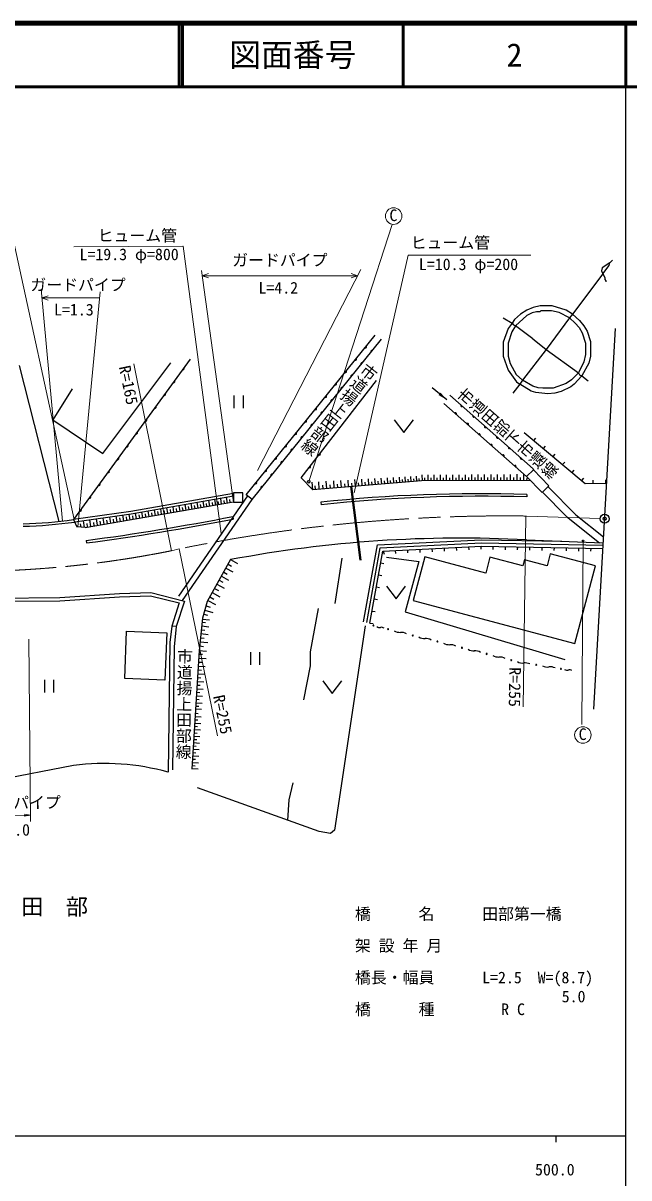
# Model space of a CAD drawing. Units: millimetres, scale not verified. Extents: x 40000 to 680000, y 20000 to 380000.
# Drawn here: x 484179 to 579500, y 198357 to 380000 of the extents above; entities that cross this region are included whole.
import ezdxf
from ezdxf.enums import TextEntityAlignment as Align

# ---------------------------------------------------------------- set-up
doc = ezdxf.new("R2010")
doc.units = ezdxf.units.MM
doc.header["$LTSCALE"] = 1000
doc.header["$PDMODE"] = 32
doc.header["$PDSIZE"] = 500
doc.linetypes.add('CHAIN', pattern=[18.5, 12, -1.5, 3.5, -1.5])
for name, color, linetype, lineweight in [('M-BGD', 7, 'Continuous', 25), ('M-BMK', 2, 'CHAIN', 13), ('M-BMK-SRVR', 3, 'Continuous', 25), ('M-STR-HTXT', 7, 'Continuous', 13), ('M-STR-STRC', 7, 'Continuous', 25), ('M-TTL', 2, 'Continuous', 140), ('M-TTL-BAND', 7, 'Continuous', 25), ('M-TTL-LINE', 7, 'Continuous', 50), ('M-TTL-TXT', 7, 'Continuous', 50), ('名称未設定-5', 7, 'Continuous', 13)]:
    doc.layers.add(name, color=color, linetype=linetype, lineweight=lineweight)
doc.layers.add('M-BMK-HTXT', color=7, linetype='Continuous')
doc.layers.add('M-OTRS', color=6, linetype='Continuous')
doc.styles.add('@ＭＳ ゴシック', font='')
doc.styles.add('ＭＳ ゴシック', font='')
doc.styles.get('@ＭＳ ゴシック').set_extended_font_data('@MS Gothic')
doc.styles.get('ＭＳ ゴシック').set_extended_font_data('MS Gothic')

# ---------------------------------------------------------------- blocks, each defined once
blk = doc.blocks.new('open_arrow')
at = {"color": 0, "linetype": 'Continuous', "lineweight": -2}
blk.add_lwpolyline([(7.5, 1.25), (0, 0), (7.5, -1.25)], dxfattribs=at)
blk = doc.blocks.new('filled_arrow')
at = {"color": 0, "linetype": 'Continuous', "lineweight": -2}
blk.add_solid([(7.5, 1.25), (0, 0), (7.5, -1.25)], dxfattribs=at)

msp = doc.modelspace()

# ---------------------------------------------------------------- linework, layer by layer
at = {"layer": 'M-BGD'}
for p, q in [((576903, 342703), (576479, 342279)), ((575379, 340586), (570637, 334236)), ((570637, 334236), (570129, 333643)), ((559715, 333643), (561155, 332797)), ((570129, 333643), (566489, 328648)), ((519286, 305825), (539574, 330906)), ((564372, 330341), (561663, 332373)), ((573968, 272084), (577381, 331987)), ((520205, 305081), (540576, 330264)), ((564372, 330341), (565134, 329749)), ((565134, 329749), (566489, 328648)), ((510451, 327125), (492120, 301896)), ((566489, 328648), (562763, 323822)), ((566489, 328648), (571569, 325007)), ((489873, 301627), (483589, 326155)), ((527945, 308490), (539774, 323808)), ((562763, 323822), (562340, 323229)), ((572077, 324499), (573093, 323737)), ((550865, 320748), (548523, 322622)), ((562340, 323229), (561239, 321790)), ((517343, 321421), (517343, 319421)), ((518843, 319421), (518843, 321421)), ((550401, 320159), (563407, 308671)), ((551323, 321482), (564436, 309893)), ((542582, 317609), (544082, 315609)), ((544082, 315609), (545582, 317609)), ((563032, 315587), (572616, 307607)), ((564542, 314330), (564862, 314714)), ((566052, 313073), (566372, 313457)), ((567562, 311815), (567882, 312200)), ((569072, 310558), (569392, 310942)), ((546998, 308009), (546996, 308926)), ((547895, 308011), (547893, 308930)), ((548866, 308013), (548864, 308937)), ((549841, 308016), (549839, 308944)), ((550822, 308018), (550819, 308951)), ((551806, 308020), (551804, 308958)), ((552795, 308023), (552793, 308964)), ((553789, 308025), (553787, 308971)), ((554788, 308027), (554785, 308978)), ((555791, 308030), (555788, 308985)), ((556798, 308032), (556796, 308992)), ((557811, 308034), (557808, 309000)), ((558828, 308037), (558826, 309007)), ((559850, 308039), (559847, 309014)), ((560876, 308042), (560874, 309021)), ((561908, 308044), (561905, 309028)), ((562944, 308047), (562941, 309035)), ((564486, 309713), (563407, 308671)), ((564436, 309893), (564486, 309713)), ((566918, 307197), (564486, 309713)), ((570582, 309301), (570902, 309685)), ((529749, 306605), (527945, 308490)), ((529749, 306605), (529653, 307784)), ((546872, 308008), (529749, 306605)), ((530172, 306639), (530124, 307229)), ((530781, 306689), (530687, 307854)), ((531378, 306738), (531331, 307313)), ((531974, 306786), (531881, 307924)), ((532557, 306833), (532511, 307396)), ((533139, 306881), (533049, 307992)), ((533710, 306927), (533665, 307476)), ((534279, 306974), (534191, 308059)), ((534837, 307019), (534793, 307555)), ((535393, 307064), (535307, 308124)), ((535676, 307091), (537143, 295543)), ((535876, 307107), (537345, 295543)), ((535938, 307109), (535896, 307632)), ((536482, 307153), (536398, 308188)), ((537015, 307196), (536974, 307708)), ((537547, 307240), (537465, 308250)), ((538068, 307282), (538028, 307781)), ((538588, 307324), (538508, 308311)), ((539098, 307366), (539058, 307853)), ((539606, 307407), (539528, 308371)), ((540104, 307448), (540065, 307924)), ((540601, 307488), (540524, 308429)), ((541088, 307528), (541050, 307992)), ((541574, 307567), (541499, 308486)), ((542050, 307606), (542013, 308060)), ((542525, 307645), (542452, 308541)), ((542990, 307683), (542954, 308126)), ((543455, 307720), (543383, 308596)), ((543910, 307757), (543874, 308190)), ((544364, 307794), (544294, 308649)), ((544808, 307831), (544774, 308253)), ((545252, 307867), (545184, 308701)), ((545687, 307902), (545654, 308314)), ((546121, 307937), (546055, 308752)), ((546546, 307972), (546514, 308374)), ((564008, 308049), (546872, 308008)), ((547412, 308010), (547410, 308468)), ((548380, 308012), (548379, 308473)), ((549354, 308014), (549353, 308477)), ((550331, 308017), (550330, 308482)), ((551314, 308019), (551313, 308487)), ((552301, 308021), (552300, 308491)), ((553292, 308024), (553291, 308496)), ((554288, 308026), (554287, 308500)), ((555289, 308028), (555288, 308505)), ((556294, 308031), (556293, 308510)), ((557304, 308033), (557303, 308515)), ((558319, 308036), (558318, 308519)), ((559339, 308038), (559337, 308524)), ((560363, 308040), (560362, 308529)), ((561392, 308043), (561391, 308534)), ((562425, 308045), (562424, 308539)), ((563407, 308671), (565840, 306154)), ((563464, 308048), (563466, 308412)), ((565840, 306154), (566918, 307197)), ((566786, 307069), (571133, 302675)), ((572092, 308044), (572412, 308428)), ((572616, 307607), (575864, 307648)), ((573900, 307623), (573893, 308123)), ((575864, 307648), (575858, 308148)), ((517280, 306006), (501148, 303166)), ((517280, 305600), (501210, 302770)), ((508691, 289848), (519534, 305624)), ((515419, 304354), (515268, 305246)), ((516330, 304511), (516178, 305406)), ((518780, 306123), (517280, 306123)), ((517280, 306123), (517280, 304623)), ((517975, 306129), (517942, 306123)), ((518780, 304623), (518780, 306123)), ((520205, 305081), (519286, 305825)), ((563428, 305864), (563416, 305464)), ((565906, 306218), (569689, 302394)), ((493960, 300675), (517280, 304674)), ((504998, 302568), (504854, 303412)), ((505976, 302735), (505832, 303584)), ((506948, 302902), (506803, 303755)), ((507431, 302985), (507347, 303481)), ((507914, 303068), (507768, 303925)), ((508394, 303150), (508310, 303642)), ((508873, 303232), (508727, 304094)), ((509350, 303314), (509267, 303801)), ((509271, 289172), (520205, 305081)), ((509826, 303396), (509679, 304262)), ((510300, 303477), (510218, 303960)), ((510774, 303558), (510626, 304428)), ((511244, 303639), (511163, 304117)), ((511715, 303719), (511566, 304594)), ((512182, 303799), (512102, 304274)), ((512650, 303880), (512500, 304759)), ((513114, 303959), (513035, 304429)), ((513579, 304039), (513429, 304922)), ((514040, 304118), (513961, 304584)), ((514502, 304197), (514351, 305084)), ((514961, 304276), (514882, 304737)), ((515875, 304433), (515797, 304890)), ((516783, 304588), (516706, 305041)), ((517280, 304623), (518780, 304623)), ((531025, 304642), (531067, 304244)), ((501148, 303166), (492120, 301896)), ((492120, 301896), (492647, 300759)), ((501210, 302770), (492296, 301517)), ((493863, 300681), (493688, 301712)), ((494862, 300830), (494688, 301853)), ((495905, 301008), (495737, 302001)), ((496424, 301097), (496330, 301645)), ((496942, 301186), (496778, 302147)), ((497457, 301275), (497364, 301818)), ((497972, 301363), (497813, 302293)), ((498483, 301451), (498392, 301989)), ((498995, 301538), (498842, 302437)), ((499503, 301625), (499413, 302159)), ((500012, 301713), (499864, 302581)), ((500517, 301799), (500427, 302328)), ((501022, 301886), (500879, 302724)), ((501524, 301972), (501435, 302496)), ((502025, 302058), (501884, 302889)), ((502524, 302143), (502436, 302663)), ((503023, 302229), (502881, 303064)), ((503518, 302314), (503431, 302829)), ((504013, 302399), (503871, 303239)), ((504506, 302483), (504419, 302993)), ((505487, 302651), (505401, 303157)), ((506462, 302819), (506377, 303320)), ((517156, 302391), (517233, 301998)), ((569689, 302394), (574860, 298266)), ((571133, 302675), (575512, 299179)), ((493960, 300675), (492647, 300759)), ((493303, 300717), (493214, 301242)), ((494337, 300740), (494242, 301297)), ((495384, 300919), (495290, 301472)), ((494083, 298626), (494135, 298229)), ((537764, 285818), (539953, 297929)), ((539953, 297929), (556288, 298744)), ((540371, 297444), (556307, 298245)), ((556307, 298245), (575437, 297875)), ((556316, 298745), (568923, 298501)), ((563388, 298720), (575458, 298242)), ((538255, 285726), (540371, 297444)), ((538747, 285634), (540789, 296959)), ((540789, 296959), (556311, 297744)), ((540819, 296960), (540995, 296442)), ((542740, 297057), (542765, 296558)), ((544660, 297155), (544686, 296655)), ((546581, 297252), (546606, 296752)), ((548501, 297349), (548526, 296850)), ((550422, 297446), (550447, 296947)), ((552342, 297544), (552367, 297044)), ((554263, 297641), (554288, 297141)), ((556183, 297738), (556208, 297239)), ((556311, 297744), (575409, 297376)), ((558106, 297710), (558096, 297210)), ((560028, 297673), (560018, 297173)), ((561951, 297636), (561941, 297136)), ((563873, 297598), (563864, 297098)), ((565796, 297561), (565786, 297061)), ((567718, 297524), (567709, 297024)), ((569641, 297487), (569631, 296987)), ((571564, 297450), (571554, 296950)), ((573486, 297413), (573477, 296913)), ((516822, 295602), (513163, 289013)), ((516085, 294276), (517180, 293668)), ((516424, 294885), (516963, 294586)), ((516822, 295602), (517900, 295004)), ((534336, 295840), (533213, 288702)), ((540453, 295096), (540945, 295008)), ((541333, 296020), (546466, 295338)), ((546466, 295338), (544281, 287419)), ((515392, 293027), (516519, 292401)), ((515739, 293652), (516294, 293344)), ((540112, 293204), (540604, 293115)), ((514314, 291086), (514903, 290759)), ((514679, 291744), (515840, 291099)), ((515036, 292386), (515608, 292069)), ((539771, 291311), (540263, 291223)), ((541370, 291446), (542870, 289446)), ((542870, 289446), (544370, 291446)), ((461248, 288890), (489981, 289152)), ((461431, 289392), (489963, 289652)), ((489963, 289652), (499346, 290254)), ((489981, 289152), (499371, 289754)), ((499346, 290254), (504278, 290434)), ((499371, 289754), (504225, 289932)), ((504225, 289932), (508752, 288787)), ((504278, 290434), (509592, 289091)), ((509592, 289091), (508261, 285108)), ((513163, 289013), (512421, 286386)), ((513266, 289198), (514479, 288524)), ((513573, 289751), (514179, 289414)), ((513948, 290426), (515143, 289763)), ((539429, 289419), (539921, 289330)), ((508752, 288787), (507579, 285118)), ((512607, 287046), (513196, 286879)), ((512781, 287660), (514017, 287311)), ((512969, 288324), (513615, 288142)), ((530607, 287940), (529323, 281123)), ((539088, 287527), (539580, 287438)), ((544281, 287419), (569424, 279880)), ((512421, 286386), (511860, 281333)), ((512287, 285182), (513403, 285058)), ((512352, 285763), (512896, 285703)), ((512408, 286265), (513496, 286144)), ((538747, 285634), (539239, 285545)), ((507579, 285118), (507288, 282577)), ((508261, 285108), (507579, 285118)), ((508261, 285108), (507930, 281870)), ((512152, 283966), (513324, 283836)), ((512220, 284576), (512792, 284512)), ((538025, 285173), (533193, 253053)), ((507288, 282577), (506984, 262170)), ((507930, 281870), (507689, 262541)), ((511936, 282025), (512567, 281954)), ((512011, 282691), (513242, 282555)), ((512082, 283330), (512682, 283264)), ((511860, 281333), (510737, 262647)), ((511787, 280116), (512961, 280046)), ((511825, 280762), (512422, 280726)), ((511857, 281291), (513050, 281219)), ((519942, 281050), (519942, 279050)), ((521442, 279050), (521442, 281050)), ((529323, 281123), (529363, 278917)), ((511674, 278250), (512234, 278217)), ((511711, 278861), (512848, 278793)), ((511749, 279488), (512326, 279453)), ((529363, 278917), (528321, 273544)), ((487541, 276718), (487541, 274718)), ((489041, 274718), (489041, 276718)), ((511567, 276457), (512633, 276393)), ((511602, 277049), (512144, 277016)), ((511638, 277642), (512739, 277576)), ((531320, 276545), (532820, 274545)), ((532820, 274545), (534320, 276545)), ((511464, 274747), (511972, 274717)), ((511498, 275307), (512530, 275245)), ((511532, 275881), (512057, 275850)), ((511333, 272576), (511809, 272547)), ((511365, 273104), (512332, 273045)), ((511398, 273646), (511889, 273616)), ((511430, 274189), (512430, 274129)), ((511234, 270927), (512188, 270870)), ((511265, 271439), (511742, 271410)), ((511308, 272154), (512260, 272096)), ((511111, 268876), (512068, 268819)), ((511142, 269390), (511620, 269361)), ((511173, 269903), (512128, 269845)), ((511204, 270415), (511681, 270386)), ((511018, 267333), (511498, 267305)), ((511049, 267848), (512008, 267791)), ((511080, 268362), (511559, 268334)), ((510894, 265270), (511376, 265241)), ((510926, 265787), (511888, 265729)), ((510957, 266303), (511437, 266274)), ((510988, 266818), (511948, 266761)), ((510801, 263718), (511767, 263660)), ((510832, 264236), (511315, 264207)), ((510863, 264753), (511828, 264695)), ((492110, 263238), (470361, 259023)), ((510744, 262764), (511711, 262706)), ((510770, 263200), (511254, 263171)), ((526597, 260511), (525995, 257825)), ((530787, 252852), (511639, 259689)), ((525995, 257825), (525771, 254643)), ((532531, 252511), (530787, 252852)), ((533193, 253053), (532531, 252511))]:
    msp.add_line(p, q, dxfattribs=at)
for points in [[(576479, 342279), (575294, 341517), (575209, 341009), (575379, 340586)], [(575379, 340586), (576395, 341856), (576479, 342279)], [(575379, 340586), (575717, 339993), (575717, 339655), (575887, 339485), (575887, 339316)], [(570637, 334236), (569621, 334829), (567420, 335506), (565557, 335506), (564457, 335252), (563441, 334829), (562425, 334236), (561493, 333389), (561155, 332797)], [(570129, 333643), (568521, 334490), (567335, 334744), (565642, 334744), (565473, 334575), (564965, 334575), (564287, 334405), (563441, 333982), (561663, 332373)], [(570637, 334236), (571738, 333220), (572415, 332373), (572923, 331527), (573431, 329918), (573431, 327632), (573177, 326531), (572077, 324499)], [(561155, 332797), (560477, 331950), (559715, 329833), (559715, 327632), (560477, 325431), (561832, 323568), (562340, 323229)], [(561155, 332797), (561324, 332543), (561663, 332373)], [(570129, 333643), (571061, 332797), (571653, 332119), (572161, 331273), (572669, 329664), (572669, 327886), (572415, 326701), (571569, 325007)], [(561663, 332373), (561070, 331442), (560477, 329664), (560477, 327632), (560816, 326447), (561747, 324753), (562763, 323822)], [(491891, 322455), (488883, 317603), (496743, 312310), (507438, 326538)], [(572077, 324499), (570891, 323229), (570383, 322806), (568859, 322044), (567843, 321790), (566743, 321705), (564880, 321875), (564118, 322129), (562340, 323229)], [(571569, 325007), (570468, 323907), (569621, 323314), (567589, 322552), (565981, 322552), (565219, 322637), (564372, 322891), (562763, 323822)], [(571569, 325007), (571738, 324669), (572077, 324499)]]:
    msp.add_lwpolyline(points, dxfattribs=at)
for points in [[(547396, 296040), (545571, 289176), (570974, 282418), (574229, 294655), (567134, 296542), (566628, 294640), (563070, 295586), (562814, 294625), (557633, 296003), (556966, 293494)], [(500471, 284331), (506775, 284085), (506486, 276672), (500182, 276917)]]:
    msp.add_lwpolyline(points, close=True, dxfattribs=at)
for centre, radius in [((529123, 307860), 200), ((572284, 298584), 100)]:
    msp.add_circle(centre, radius, dxfattribs=at)
for centre, radius, start, end in [((538077, 329056), 150, 231.03001, 51.03001), ((536505, 327112), 150, 231.03001, 51.03001), ((539038, 328363), 150, 51.03001, 231.03001), ((509368, 325635), 150, 233.99926, 53.99926), ((534933, 325168), 150, 231.03001, 51.03001), ((537466, 326419), 150, 51.03001, 231.03001), ((507898, 323612), 150, 233.99926, 53.99926), ((533360, 323225), 150, 231.03001, 51.03001), ((535894, 324476), 150, 51.03001, 231.03001), ((506429, 321590), 150, 233.99926, 53.99926), ((534321, 322532), 150, 51.03001, 231.03001), ((531788, 321281), 150, 231.03001, 51.03001), ((532749, 320588), 150, 51.03001, 231.03001), ((553196, 319827), 150, 138.53001, 318.53001), ((504960, 319567), 150, 233.99926, 53.99926), ((530216, 319337), 150, 231.03001, 51.03001), ((531177, 318644), 150, 51.03001, 231.03001), ((552220, 318552), 150, 318.54717, 138.54717), ((555070, 318171), 150, 138.53001, 318.53001), ((503490, 317544), 150, 233.99926, 53.99926), ((528643, 317394), 150, 231.03001, 51.03001), ((529605, 316701), 150, 51.03001, 231.03001), ((554093, 316897), 150, 318.54717, 138.54717), ((556943, 316515), 150, 138.53001, 318.53001), ((502021, 315522), 150, 233.99926, 53.99926), ((527071, 315450), 150, 231.03001, 51.03001), ((528032, 314757), 150, 51.03001, 231.03001), ((555967, 315242), 150, 318.54717, 138.54717), ((558816, 314860), 150, 138.53001, 318.53001), ((500551, 313499), 150, 233.99926, 53.99926), ((525499, 313506), 150, 231.03001, 51.03001), ((526460, 312813), 150, 51.03001, 231.03001), ((557841, 313587), 150, 318.54717, 138.54717), ((560689, 313204), 150, 138.53001, 318.53001), ((499082, 311477), 150, 233.99926, 53.99926), ((523927, 311563), 150, 231.03001, 51.03001), ((524888, 310870), 150, 51.03001, 231.03001), ((530803, 312191), 150, 232.32284, 52.32284), ((559715, 311932), 150, 318.54717, 138.54717), ((562563, 311549), 150, 138.53001, 318.53001), ((497612, 309454), 150, 233.99926, 53.99926), ((522354, 309619), 150, 231.03001, 51.03001), ((523315, 308926), 150, 51.03001, 231.03001), ((529275, 310213), 150, 232.32284, 52.32284), ((561588, 310277), 150, 318.54717, 138.54717), ((496143, 307432), 150, 233.99926, 53.99926), ((520782, 307675), 150, 231.03001, 51.03001), ((521743, 306982), 150, 51.03001, 231.03001), ((494673, 305409), 150, 233.99926, 53.99926), ((556207, 67148), 238825, 88.26726, 96.05243), ((556207, 67148), 238425, 88.26726, 96.05243), ((493204, 303387), 150, 233.99926, 53.99926), ((482064, 376342), 75122, 271.60836, 277.69313), ((446764, 661156), 365606, 277.43652, 281.10077), ((446764, 661156), 366006, 277.43652, 281.10077), ((482064, 376342), 75522, 271.60836, 277.78676), ((553109, 102941), 196049, 86.99444, 100.66646), ((539292, 285232), 75, 360, 180), ((539292, 285232), 75, 180, 0), ((540259, 285526), 594, 226.86772, 285.05979), ((540568, 284378), 594, 46.86772, 105.05979), ((541597, 284656), 75, 360, 180), ((541597, 284656), 75, 180, 0), ((543447, 285873), 1704, 238.90223, 273.02529), ((543627, 282469), 1704, 58.90223, 93.02529), ((545477, 283686), 75, 360, 180), ((545477, 283686), 75, 180, 0), ((547327, 284903), 1704, 238.90223, 273.02529), ((547507, 281499), 1704, 58.90223, 93.02529), ((549358, 282716), 75, 360, 180), ((549358, 282716), 75, 180, 0), ((551208, 283933), 1704, 238.90223, 273.02529), ((551388, 280529), 1704, 58.90223, 93.02529), ((553238, 281746), 75, 360, 180), ((553238, 281746), 75, 180, 0), ((555089, 282962), 1704, 238.90223, 273.02529), ((555268, 279559), 1704, 58.90223, 93.02529), ((557119, 280776), 75, 360, 180), ((557119, 280776), 75, 180, 0), ((558969, 281992), 1704, 238.90223, 273.02529), ((559149, 278589), 1704, 58.90223, 93.02529), ((560999, 279805), 75, 360, 180), ((560999, 279805), 75, 180, 0), ((562725, 280670), 1340, 235.71354, 279.4815), ((563185, 277661), 1704, 63.96584, 98.0889), ((564921, 279036), 75, 360, 180), ((564921, 279036), 75, 180, 0), ((566657, 280412), 1704, 243.96584, 278.0889), ((567136, 277037), 1704, 63.96584, 98.0889), ((568809, 278422), 75, 360, 180), ((568809, 278422), 75, 180, 0), ((569747, 278800), 594, 231.93134, 290.12341), ((570156, 277684), 594, 51.93134, 110.12341), ((496938, 226364), 37189, 74.32822, 97.45869)]:
    msp.add_arc(centre, radius, start, end, dxfattribs=at)
at = {"layer": 'M-BMK'}
for p, q in [((563376, 302464), (574975, 302060)), ((507512, 297002), (508741, 297288))]:
    msp.add_line(p, q, dxfattribs=at)
for centre, radius, start, end in [((559971, 47487), 255000, 89.23489, 101.58957), ((474910, 458749), 165000, 270.86021, 281.39579)]:
    msp.add_arc(centre, radius, start, end, dxfattribs=at)
at = {"layer": 'M-BMK-SRVR'}
msp.add_circle((575674, 302035), 700, dxfattribs=at)
at = {"layer": 'M-OTRS'}
msp.add_point((575674, 302035), dxfattribs=at)
at = {"layer": 'M-STR-HTXT'}
for p, q in [((492213, 301921), (480949, 353722)), ((529173, 308059), (542265, 348332)), ((509347, 344892), (492144, 344822)), ((515322, 299706), (509347, 344892)), ((517280, 304623), (512253, 341093)), ((512368, 340258), (513368, 340608)), ((512368, 340258), (536798, 340258)), ((512368, 340258), (513368, 339908)), ((521072, 309615), (537316, 341268)), ((536798, 340258), (535798, 340608)), ((536798, 340258), (535798, 339908)), ((490375, 301681), (487023, 338141)), ((487123, 336775), (488123, 337125)), ((487123, 336775), (488123, 336425)), ((496192, 336763), (487150, 336763)), ((492778, 300792), (496282, 337709)), ((507512, 297002), (501584, 326410)), ((563272, 302466), (562884, 272468)), ((572284, 298484), (572114, 269671)), ((508741, 297288), (514768, 267900)), ((485094, 283108), (485356, 254420)), ((478991, 255362), (485347, 255420))]:
    msp.add_line(p, q, dxfattribs=at)
msp.add_lwpolyline([(536254, 306122), (544755, 343496), (564071, 343496)], dxfattribs=at)
msp.add_circle((542479, 349643), 1300, dxfattribs=at)
at = {"layer": 'M-TTL'}
msp.add_line((680000, 380000), (40000, 380000), dxfattribs=at)
at = {"layer": 'M-TTL-BAND'}
for p, q in [((579000, 20000), (579000, 370000)), ((40000, 205000), (579000, 205000)), ((568000, 205000), (568000, 204000))]:
    msp.add_line(p, q, dxfattribs=at)
at = {"layer": 'M-TTL-LINE'}
for p, q in [((508747, 380000), (508747, 370000)), ((509247, 380000), (509247, 370000)), ((543997, 380000), (543997, 370000)), ((579000, 380000), (579000, 370000)), ((40000, 370000), (680000, 370000))]:
    msp.add_line(p, q, dxfattribs=at)
at = {"layer": '名称未設定-5'}
msp.add_circle((572253, 268026), 1300, dxfattribs=at)

# ---------------------------------------------------------------- block references
at = {"layer": 'M-BGD', "xscale": 200, "yscale": 200, "rotation": 141.3}
msp.add_blockref('filled_arrow', (550865, 320748), dxfattribs=at)
at = {"layer": 'M-STR-HTXT'}
for p, rotation in [((509347, 344892), 180.2), ((496192, 336763), 180), ((536254, 306122), 77.2), ((515322, 299706), 97.5), ((572284, 298484), 269.7)]:
    msp.add_blockref('open_arrow', p, dxfattribs=dict(at, rotation=rotation))
at = {"layer": 'M-STR-HTXT', "xscale": 133, "yscale": 133, "rotation": 180.5}
msp.add_blockref('open_arrow', (485347, 255420), dxfattribs=at)

# ---------------------------------------------------------------- texts
at = {"layer": 'M-BGD', "style": '@ＭＳ ゴシック'}
for s, rotation, p in [('市道揚上田部線', 231.779, (528507, 312324)), ('市道田部下市還線', 318.655, (567955, 308829)), ('市道揚上田部線', 269.21, (509393, 264155))]:
    msp.add_text(s, height=1833, rotation=rotation, dxfattribs=at).set_placement(p, align=Align.MIDDLE_RIGHT)
at = {"layer": 'M-BMK-HTXT', "style": 'ＭＳ ゴシック'}
msp.add_text('田\u3000部', height=2566, dxfattribs=at).set_placement((483893, 238970), align=Align.BOTTOM_LEFT)
at = {"layer": 'M-STR-HTXT', "style": 'ＭＳ ゴシック'}
for s, p in [('C', (541819, 348305)), ('橋\u3000\u3000\u3000名', (536395, 238418)), ('田部第一橋', (556408, 238418)), ('架 設 年 月', (536395, 233418)), ('橋長・幅員', (536395, 228418)), ('L=2.5\u3000W=(8.7)', (556408, 228418)), ('5.0', (568927, 225430)), ('橋\u3000\u3000\u3000種', (536395, 223418)), ('R C', (559396, 223418))]:
    msp.add_text(s, height=1833, dxfattribs=at).set_placement(p, align=Align.BOTTOM_LEFT)
for s, p in [('ヒューム管', (502150, 345115)), ('ヒューム管', (551402, 343996)), ('L=19.3 φ=800', (500864, 342160)), ('ガードパイプ', (524583, 341258)), ('L=10.3 φ=200', (554264, 340599)), ('ガードパイプ', (492827, 337367)), ('L=4.2', (524335, 336906)), ('L=1.3', (492172, 333460))]:
    msp.add_text(s, height=1833, dxfattribs=at).set_placement(p, align=Align.BOTTOM_CENTER)
msp.add_text('R=165', height=1833, rotation=281.638, dxfattribs=at).set_placement((498698, 325814), align=Align.BOTTOM_LEFT)
for rotation, p in [(269.06, (560040, 272464)), (281.59, (514768, 267900))]:
    msp.add_text('R=255', height=1833, rotation=rotation, dxfattribs=at).set_placement(p, align=Align.BOTTOM_RIGHT)
for s, p in [('ガードパイプ', (482631, 255891)), ('L=6.0', (482164, 251620))]:
    msp.add_text(s, height=1833, rotation=0.523, dxfattribs=at).set_placement(p, align=Align.BOTTOM_CENTER)
at = {"layer": 'M-STR-STRC', "style": 'ＭＳ ゴシック'}
msp.add_text('C', height=1833, dxfattribs=at).set_placement((571593, 266687), align=Align.BOTTOM_LEFT)
at = {"layer": 'M-TTL-BAND', "style": 'ＭＳ ゴシック'}
msp.add_text('500.0', height=1833, dxfattribs=at).set_placement((567844, 198195), align=Align.BOTTOM_CENTER)
at = {"layer": 'M-TTL-TXT', "style": 'ＭＳ ゴシック'}
for s, p in [('図面番号', (526622, 375000)), ('2', (561497, 375000))]:
    msp.add_text(s, height=3666, dxfattribs=at).set_placement(p, align=Align.MIDDLE_CENTER)

doc.saveas('drawing.dxf')
